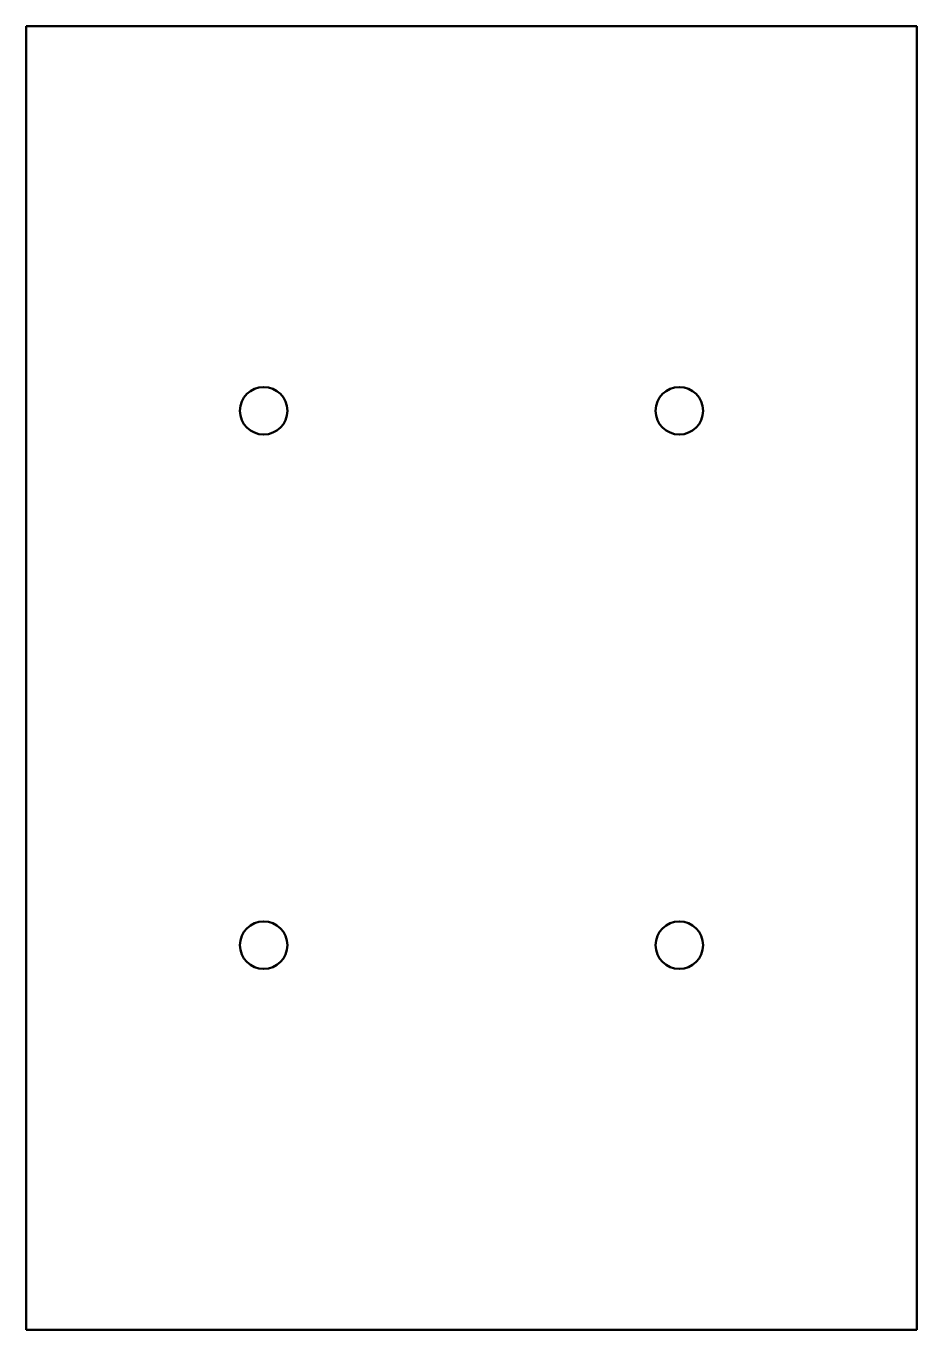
# Model space of a CAD drawing. Header units: millimetres. Extents: x 0 to 150, y 0 to 220.
import ezdxf

# ---------------------------------------------------------------- set-up
doc = ezdxf.new("R2010")
doc.units = ezdxf.units.MM
doc.layers.add('IV_INTERIOR_PROFILES', color=7, linetype='Continuous', lineweight=50)
doc.layers.add('IV_OUTER_PROFILE', color=7, linetype='Continuous', lineweight=50)

msp = doc.modelspace()

# ---------------------------------------------------------------- linework, layer by layer
at = {"layer": 'IV_INTERIOR_PROFILES'}
for centre in [(40, 154.79), (110, 154.79), (40, 64.79), (110, 64.79)]:
    msp.add_circle(centre, 4, dxfattribs=at)
at = {"layer": 'IV_OUTER_PROFILE'}
for p, q in [((0, 0), (0, 219.57)), ((0, 219.57), (150, 219.57)), ((150, 219.57), (150, 0)), ((150, 0), (0, 0))]:
    msp.add_line(p, q, dxfattribs=at)

doc.saveas('drawing.dxf')
